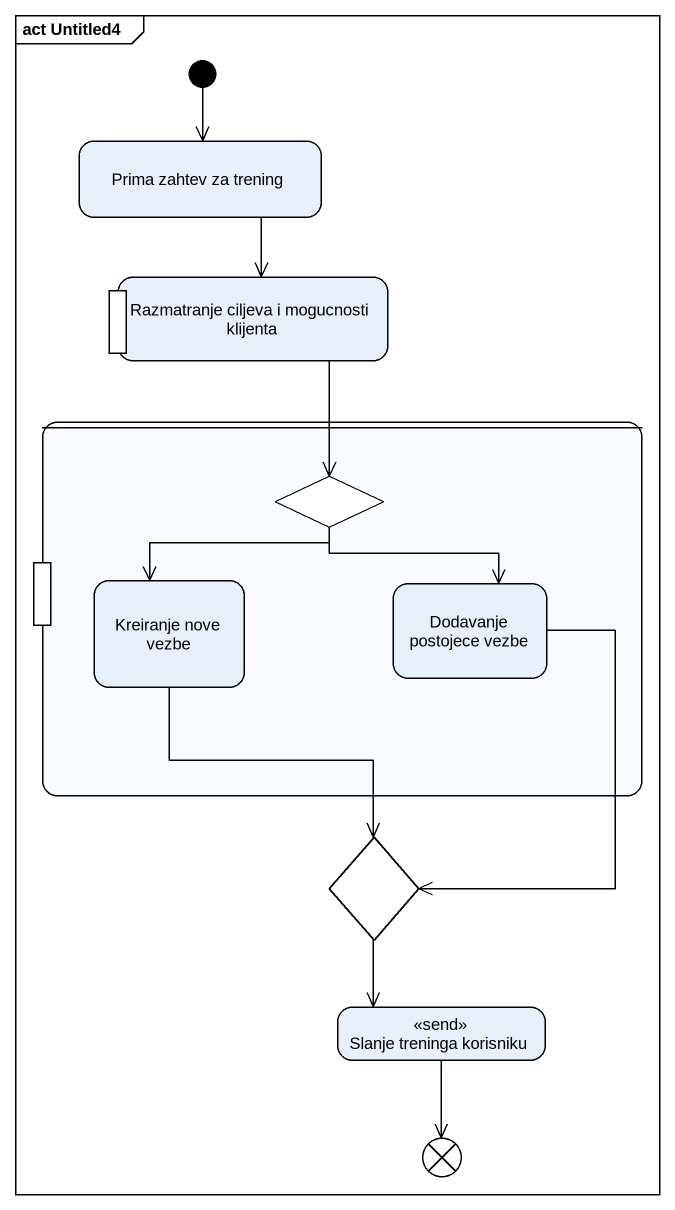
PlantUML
@startuml
mainframe act Untitled4
hide empty description
state "Prima zahtev za trening" as Prima_zahtev_za_trening
state "Razmatranje ciljeva i mogucnosti klijenta" as Razmatranje_ciljeva_i {
  state pin1 <<inputPin>>
}
state " " as state1 {
  state choice1 <<choice>>
  state pin2 <<inputPin>>
  state "Kreiranje nove vezbe" as Kreiranje_nove_vezbe
  state "Dodavanje postojece vezbe" as Dodavanje_postojece_vezbe
}
state choice2 <<choice>>
state "Slanje treninga korisniku" as Slanje_treninga_korisniku <<send>>
state flowfinal1 <<end>>
[*] --> Prima_zahtev_za_trening
Prima_zahtev_za_trening --> Razmatranje_ciljeva_i
Razmatranje_ciljeva_i --> choice1
choice1 --> Kreiranje_nove_vezbe
choice1 --> Dodavanje_postojece_vezbe
Kreiranje_nove_vezbe --> choice2
Dodavanje_postojece_vezbe --> choice2
choice2 --> Slanje_treninga_korisniku
Slanje_treninga_korisniku --> flowfinal1
@enduml
